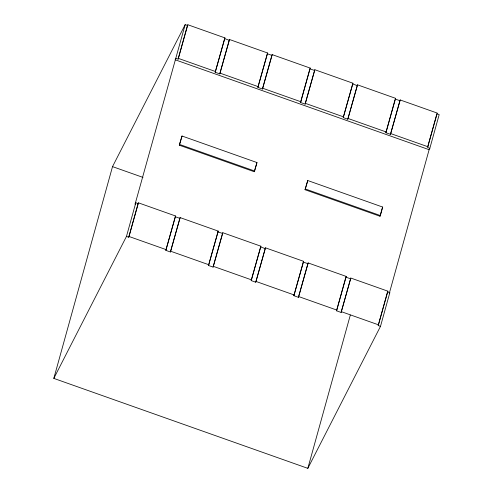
<?xml version="1.0" encoding="UTF-8"?>
<svg xmlns="http://www.w3.org/2000/svg" width="493" height="493" viewBox="0 0 493 493"><rect width="100%" height="100%" fill="white"/><g stroke="black" fill="none" stroke-linecap="round" stroke-linejoin="round"><path stroke-width="0.74" d="M380.485 326.378L378.199 325.565L387.529 291.893L389.815 292.706L380.485 326.378L307.829 468.35L53.817 378.396L112.521 166.622L185.171 24.65L187.457 25.457L187.821 24.749L224.907 37.881L215.207 72.268L219.779 73.882L229.479 39.495L267.582 52.991L257.882 87.378L262.455 88.999L272.154 54.612L310.251 68.102L300.557 102.489L305.13 104.109L314.824 69.723L352.926 83.218L343.227 117.599L347.799 119.22L357.499 84.833L395.602 98.329L385.902 132.716L390.474 134.33L400.174 99.95L437.26 113.082L427.56 147.469L429.847 148.276L439.183 114.604L436.897 113.791L427.764 146.735M185.171 24.65L135.07 204.182L135.803 202.752L138.089 203.56L138.453 202.845L175.539 215.983L165.845 250.364L170.412 251.985L180.111 217.598L218.214 231.094L208.514 265.481L213.087 267.095L222.787 232.714L260.889 246.204L251.19 280.591L255.762 282.212L265.462 247.825L303.565 261.315L293.865 295.701L298.438 297.322L308.137 262.935L346.24 276.431L336.54 310.812L341.113 312.433L350.806 278.046L387.892 291.184L378.199 325.565M53.817 378.396L126.473 236.424L135.803 202.752M126.473 236.424L128.759 237.232L138.089 203.56M175.835 58.322L178.121 59.129L187.457 25.457M128.759 237.232L138.453 202.845M178.121 59.129L187.821 24.749M179.316 145.195L182.028 136.013L256.964 162.548L254.616 171.016L254.252 171.73L179.316 145.195L182.028 136.013M165.845 250.364L175.539 215.983M215.207 72.268L224.907 37.881M170.412 251.985L180.111 217.598M219.779 73.882L229.479 39.495M208.514 265.481L218.214 231.094M257.882 87.378L267.582 52.991M213.087 267.095L222.787 232.714M262.455 88.999L272.154 54.612M254.252 171.73L256.964 162.548M251.19 280.591L260.889 246.204M300.557 102.489L309.684 69.55M255.762 282.212L265.462 247.825M305.13 104.109L314.824 69.723M305.05 189.725L307.768 180.537L382.697 207.072L380.349 215.546L379.986 216.261L305.05 189.725L307.768 180.537M293.865 295.701L303.565 261.315M343.227 117.599L352.926 83.218M298.438 297.322L308.137 262.935M347.799 119.22L357.499 84.833M336.54 310.812L345.667 277.873M385.902 132.716L395.035 99.771M341.113 312.433L350.806 278.046M390.474 134.33L400.174 99.95M307.829 468.35L350.32 315.07M379.986 216.261L382.137 208.496M389.291 293.39L429.12 149.699L429.847 148.276M310.251 68.102L309.887 68.817L314.46 70.437M395.602 98.329L395.238 99.044L399.811 100.658M346.24 276.431L345.87 277.14L350.443 278.761M382.334 207.787L382.697 207.072M387.529 291.893L387.892 291.184M389.328 293.655L389.815 292.706M224.543 38.596L229.109 40.21M267.212 53.706L271.785 55.327M352.563 83.927L357.135 85.548M178.484 58.42L215.57 71.553M220.143 73.174L258.246 86.663M262.818 88.284L300.921 101.774M305.494 103.394L343.596 116.89M348.169 118.505L386.272 132.001M390.838 133.621L427.924 146.754M175.107 59.752L429.12 149.699M179.68 144.48L254.616 171.016M305.42 189.01L380.349 215.546M112.521 166.622L143.001 177.412M175.175 216.692L179.748 218.313M217.851 231.809L222.423 233.423M260.526 246.919L265.098 248.54M303.195 262.029L307.768 263.65M129.123 236.523L166.209 249.655M170.781 251.27L208.884 264.766M213.457 266.386L251.553 279.876M256.126 281.497L294.229 294.987M298.801 296.607L336.904 310.103M341.476 311.718L378.562 324.856"/></g></svg>
